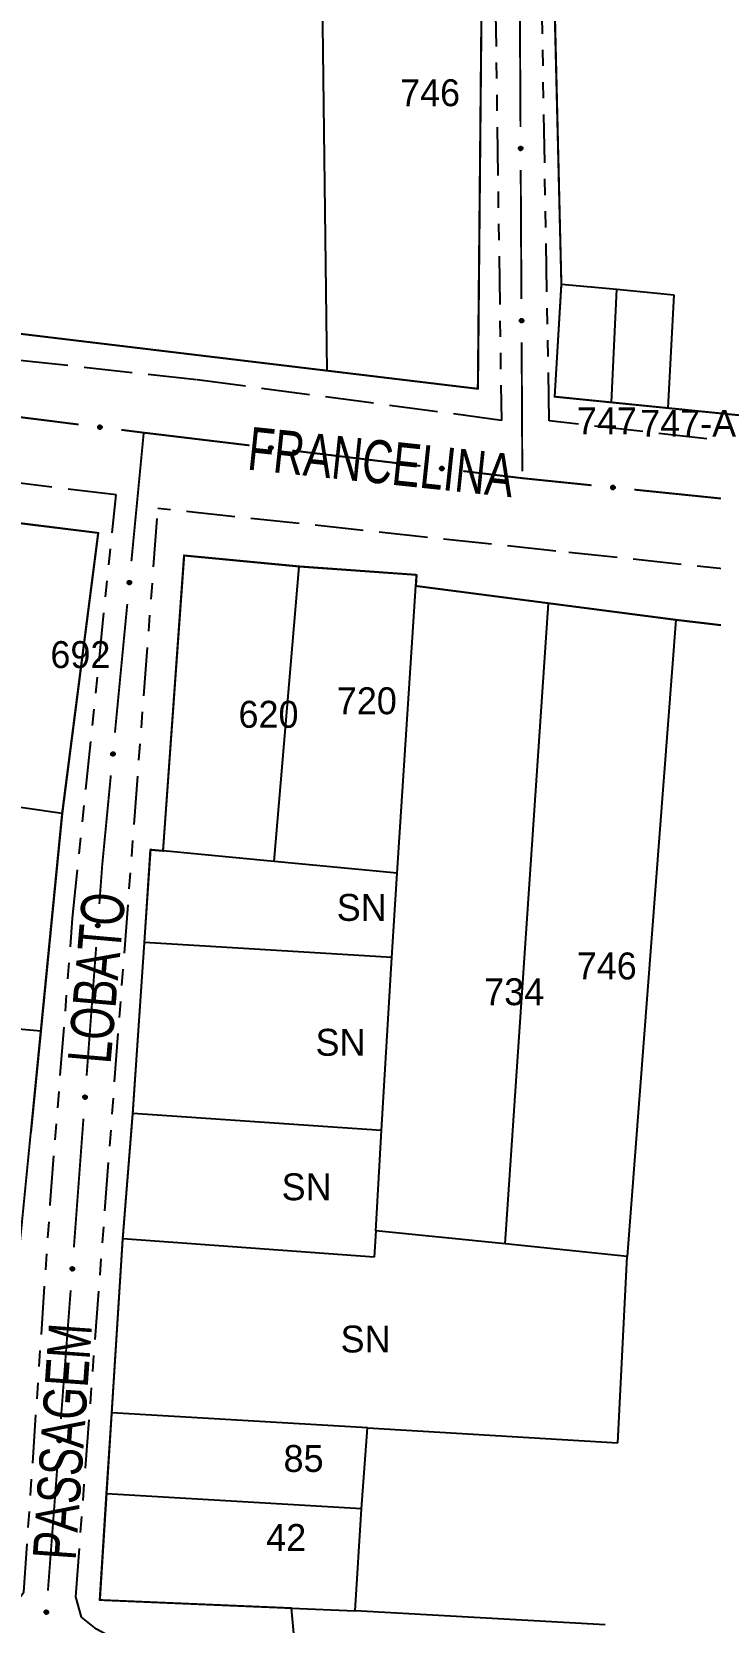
# Model space of a CAD drawing. Extents: x 203555 to 204724, y 4873703 to 4874787.
# Drawn here: x 204236.5 to 204299.6, y 4874301.2 to 4874449 of the extents above; entities that cross this region are included whole.
import ezdxf
from ezdxf.enums import TextEntityAlignment as Align

# ---------------------------------------------------------------- set-up
doc = ezdxf.new("R2010")
doc.units = 0
doc.header["$LTSCALE"] = 1.5
doc.header["$MEASUREMENT"] = 0
doc.linetypes.add('TRACO_11', pattern=[8, 3, -1, 3, -1])
doc.linetypes.add('TRACO_25', pattern=[8, 3, -1, 1, -1, 1, -1])
for name, color, linetype in [('CD_MALHA_LOTES', 7, 'CONTINUOUS'), ('RU-QUADRA', 210, 'CONTINUOUS'), ('SV-EIXO-RUA-N-PAV', 6, 'CONTINUOUS'), ('SV-EIXO-RUA-PAV', 20, 'CONTINUOUS'), ('SV-RUA-NAO-PAV', 7, 'CONTINUOUS'), ('SV-RUA-PAVIM', 7, 'CONTINUOUS'), ('SV-TXT-RUA-N-PAV', 7, 'CONTINUOUS'), ('SV-TXT-RUA-PAV', 7, 'CONTINUOUS'), ('Th_NmrPort', 1, 'CONTINUOUS')]:
    doc.layers.add(name, color=color, linetype=linetype)
doc.styles.add('ARIAL', font='ARIAL.SHX')

msp = doc.modelspace()

# ---------------------------------------------------------------- linework, layer by layer
at = {"layer": 'CD_MALHA_LOTES', "linetype": 'Continuous', "flags": 128}
for points in [[(204285.736244, 4874425.519915), (204285.100393, 4874452.125812), (204284.558577, 4874474.796977)], [(204263.960346, 4874417.484618), (204263.528729, 4874452.126084), (204263.405696, 4874462.000655)], [(204278.405696, 4874462.000655), (204278.310946, 4874452.125898), (204277.96241, 4874415.801616)], [(204285.11013, 4874415.068227), (204285.736244, 4874425.519915)], [(204285.736244, 4874425.519915), (204290.880852, 4874425.072994)], [(204263.960346, 4874417.484618), (204203.123939, 4874424.796952)], [(204290.375118, 4874414.538633), (204290.880852, 4874425.072994)], [(204290.880852, 4874425.072994), (204296.179822, 4874424.543097)], [(204296.179822, 4874424.543097), (204295.638599, 4874414.009191)], [(204277.96241, 4874415.801616), (204263.960346, 4874417.484618)], [(204290.375118, 4874414.538633), (204285.11013, 4874415.068227)], [(204295.638599, 4874414.009191), (204290.375118, 4874414.538633)], [(204312.530278, 4874412.310094), (204295.638599, 4874414.009191)], [(204234.867612, 4874403.38685), (204242.685373, 4874402.408002)], [(204242.685373, 4874402.408002), (204239.332855, 4874376.328918)], [(204248.719397, 4874372.857703), (204250.689242, 4874400.310013)], [(204250.689242, 4874400.310013), (204261.373845, 4874399.29415)], [(204259.055216, 4874371.87843), (204261.373845, 4874399.29415)], [(204261.373845, 4874399.29415), (204272.260486, 4874398.511096)], [(204270.47555, 4874370.796403), (204272.19408, 4874397.480015)], [(204272.260486, 4874398.511096), (204272.19408, 4874397.480015)], [(204272.19408, 4874397.480015), (204284.550458, 4874395.870994)], [(204280.496548, 4874336.3235), (204284.550458, 4874395.870994)], [(204284.550458, 4874395.870994), (204296.38157, 4874394.330371)], [(204296.38157, 4874394.330371), (204291.854988, 4874335.155044)], [(204296.38157, 4874394.330371), (204343.627298, 4874388.767075), (204357.736064, 4874387.237209), (204395.50525, 4874382.600263), (204407.305322, 4874381.332881), (204441.363232, 4874377.006144)], [(204239.332855, 4874376.328918), (204231.797606, 4874377.426991)], [(204239.332855, 4874376.328918), (204237.348787, 4874356.099895)], [(204246.979893, 4874364.335106), (204247.564956, 4874372.967081)], [(204247.564956, 4874372.967081), (204248.719397, 4874372.857703)], [(204259.055216, 4874371.87843), (204248.719397, 4874372.857703)], [(204270.47555, 4874370.796403), (204259.055216, 4874371.87843)], [(204269.969651, 4874362.941299), (204270.47555, 4874370.796403)], [(204245.902431, 4874348.438315), (204246.979893, 4874364.335106)], [(204269.969651, 4874362.941299), (204246.979893, 4874364.335106)], [(204269.02873, 4874346.878235), (204269.969651, 4874362.941299)], [(204237.348787, 4874356.099895), (204211.702343, 4874358.39776)], [(204237.348787, 4874356.099895), (204236.426137, 4874346.692796)], [(204244.973052, 4874336.797478), (204245.902431, 4874348.438315)], [(204269.02873, 4874346.878235), (204245.902431, 4874348.438315)], [(204268.482862, 4874337.559361), (204269.02873, 4874346.878235)], [(204243.952796, 4874320.634856), (204244.973052, 4874336.797478)], [(204268.337955, 4874335.085557), (204244.973052, 4874336.797478)], [(204268.482862, 4874337.559361), (204268.337955, 4874335.085557)], [(204280.496548, 4874336.3235), (204268.482862, 4874337.559361)], [(204291.854988, 4874335.155044), (204280.496548, 4874336.3235)], [(204290.980215, 4874317.845387), (204291.854988, 4874335.155044)], [(204243.476409, 4874313.088069), (204243.952796, 4874320.634856)], [(204267.708452, 4874319.22577), (204243.952796, 4874320.634856)], [(204267.163705, 4874311.694233), (204267.708452, 4874319.22577)], [(204267.708452, 4874319.22577), (204290.980215, 4874317.845387)], [(204242.854426, 4874303.234772), (204243.476409, 4874313.088069)], [(204267.163705, 4874311.694233), (204243.476409, 4874313.088069)], [(204266.578716, 4874302.226508), (204267.163705, 4874311.694233)], [(204260.642185, 4874302.478806), (204242.854426, 4874303.234772)], [(204261.199588, 4874296.437188), (204260.642185, 4874302.478806)], [(204260.642185, 4874302.478806), (204266.578716, 4874302.226508)], [(204289.78714, 4874300.9263), (204266.578716, 4874302.226508)]]:
    msp.add_lwpolyline(points, dxfattribs=at)
at = {"layer": 'RU-QUADRA', "linetype": 'Continuous', "const_width": 0.18, "flags": 128}
for points in [[(204311.032326, 4874627.76293), (204298.228153, 4874623.081438), (204281.364197, 4874620.762027), (204284.558577, 4874474.796977), (204285.100393, 4874452.125812), (204285.736244, 4874425.519915), (204285.11013, 4874415.068227), (204290.375118, 4874414.538633), (204295.638599, 4874414.009191), (204312.530278, 4874412.310094)], [(204278.310946, 4874452.125898), (204277.96241, 4874415.801616), (204263.960346, 4874417.484618), (204203.123939, 4874424.796952), (204177.706944, 4874427.85199), (204160.623454, 4874429.905369), (204113.421786, 4874435.578853), (204100.391114, 4874437.32182), (204088.301531, 4874438.938908), (204088.182078, 4874440.041908), (204044.162449, 4874445.107003), (204043.367915, 4874452.12886)], [(204343.627298, 4874388.767075), (204296.38157, 4874394.330371), (204284.550458, 4874395.870994), (204272.19408, 4874397.480015), (204272.260486, 4874398.511096), (204261.373845, 4874399.29415), (204250.689242, 4874400.310013), (204248.719397, 4874372.857703), (204247.564956, 4874372.967081), (204246.979893, 4874364.335106), (204245.902431, 4874348.438315), (204244.973052, 4874336.797478), (204243.952796, 4874320.634856), (204242.854426, 4874303.234772), (204260.642185, 4874302.478806), (204261.199588, 4874296.437188)]]:
    msp.add_lwpolyline(points, dxfattribs=at)
msp.add_lwpolyline([(204242.685373, 4874402.408002), (204190.528325, 4874408.938496), (204186.738604, 4874374.446793), (204184.698144, 4874329.403526), (204184.152367, 4874308.024696), (204202.100216, 4874305.834483), (204232.662016, 4874302.968401), (204234.493222, 4874326.985313), (204236.426137, 4874346.692796), (204239.332855, 4874376.328918)], close=True, dxfattribs=at)
at = {"layer": 'SV-EIXO-RUA-N-PAV', "const_width": 0.18}
for points in [[(204281.870818, 4874452.133509), (204281.934086, 4874440.133676)], [(204281.955176, 4874436.133732), (204282.018444, 4874424.133899)], [(204282.039533, 4874420.133954), (204282.102801, 4874408.134121)], [(204246.924022, 4874411.722807), (204245.777294, 4874399.777724)], [(204245.395051, 4874395.79603), (204244.248323, 4874383.850946)], [(204243.866081, 4874379.869252), (204243.101595, 4874371.905863)], [(204243.066592, 4874371.541247), (204242.798164, 4874367.917468)], [(204243.101595, 4874371.905863), (204243.066592, 4874371.541247)], [(204242.502677, 4874363.928397), (204241.616217, 4874351.961184)], [(204241.32073, 4874347.972113), (204240.43427, 4874336.004899)], [(204240.134455, 4874332.016153), (204239.228363, 4874320.05041)], [(204238.926332, 4874316.061829), (204238.02024, 4874304.096086)]]:
    msp.add_lwpolyline(points, dxfattribs=at)
at = {"layer": 'SV-EIXO-RUA-N-PAV'}
for points in [[(204282.053953, 4874438.277963), (204282.089202, 4874438.244058), (204282.112564, 4874438.207711), (204282.123323, 4874438.171787), (204282.124554, 4874438.137563), (204282.121869, 4874438.102409), (204282.111343, 4874438.067563), (204282.091093, 4874438.031475), (204282.05733, 4874437.995877), (204282.018523, 4874437.974392), (204281.983868, 4874437.961959), (204281.948255, 4874437.958621), (204281.914148, 4874437.961801), (204281.878313, 4874437.973933), (204281.841942, 4874437.994811), (204281.806968, 4874438.029627), (204281.784309, 4874438.065418), (204281.774815, 4874438.100439), (204281.771686, 4874438.136263), (204281.774857, 4874438.17212), (204281.785387, 4874438.206266), (204281.806474, 4874438.242848), (204281.841295, 4874438.276912), (204281.876734, 4874438.299919), (204281.911612, 4874438.309903), (204281.946951, 4874438.312189), (204281.982243, 4874438.309925), (204282.017712, 4874438.300802), (204282.053953, 4874438.277963)], [(204282.13831, 4874422.278185), (204282.173559, 4874422.244281), (204282.196921, 4874422.207933), (204282.207681, 4874422.17201), (204282.208911, 4874422.137786), (204282.206227, 4874422.102631), (204282.1957, 4874422.067785), (204282.17545, 4874422.031698), (204282.141687, 4874421.996099), (204282.10288, 4874421.974614), (204282.068225, 4874421.962181), (204282.032612, 4874421.958844), (204281.998505, 4874421.962024), (204281.962671, 4874421.974155), (204281.9263, 4874421.995034), (204281.891326, 4874422.02985), (204281.868667, 4874422.065641), (204281.859172, 4874422.100661), (204281.856043, 4874422.136485), (204281.859214, 4874422.172342), (204281.869744, 4874422.206488), (204281.890832, 4874422.24307), (204281.925653, 4874422.277134), (204281.961092, 4874422.300141), (204281.99597, 4874422.310125), (204282.031308, 4874422.312412), (204282.0666, 4874422.310148), (204282.102069, 4874422.301025), (204282.13831, 4874422.278185)], [(204245.70948, 4874397.919381), (204245.741132, 4874397.882095), (204245.76071, 4874397.843578), (204245.767794, 4874397.806753), (204245.765568, 4874397.772579), (204245.759353, 4874397.737874), (204245.745367, 4874397.704267), (204245.721583, 4874397.670405), (204245.684403, 4874397.638391), (204245.643628, 4874397.620928), (204245.607896, 4874397.612051), (204245.572128, 4874397.612321), (204245.538515, 4874397.618923), (204245.504086, 4874397.634605), (204245.470006, 4874397.659043), (204245.43872, 4874397.697208), (204245.419784, 4874397.735101), (204245.413868, 4874397.7709), (204245.414366, 4874397.806857), (204245.421136, 4874397.842212), (204245.435054, 4874397.875122), (204245.459722, 4874397.909392), (204245.4978, 4874397.939772), (204245.535378, 4874397.95909), (204245.571084, 4874397.965507), (204245.606473, 4874397.964219), (204245.641358, 4874397.958409), (204245.675726, 4874397.945757), (204245.70948, 4874397.919381)], [(204244.180509, 4874381.992603), (204244.212161, 4874381.955318), (204244.23174, 4874381.9168), (204244.238823, 4874381.879975), (204244.236597, 4874381.845801), (204244.230382, 4874381.811096), (204244.216397, 4874381.777489), (204244.192612, 4874381.743627), (204244.155433, 4874381.711613), (204244.114657, 4874381.69415), (204244.078926, 4874381.685274), (204244.043158, 4874381.685543), (204244.009545, 4874381.692145), (204243.975116, 4874381.707827), (204243.941035, 4874381.732266), (204243.909749, 4874381.77043), (204243.890813, 4874381.808323), (204243.884897, 4874381.844122), (204243.885396, 4874381.880079), (204243.892165, 4874381.915434), (204243.906084, 4874381.948345), (204243.930752, 4874381.982614), (204243.968829, 4874382.012994), (204244.006407, 4874382.032312), (204244.042114, 4874382.038729), (204244.077502, 4874382.037441), (204244.112387, 4874382.031631), (204244.146755, 4874382.018979), (204244.180509, 4874381.992603)], [(204242.770814, 4874366.058088), (204242.80327, 4874366.021501), (204242.823683, 4874365.983419), (204242.831566, 4874365.946756), (204242.830085, 4874365.912542), (204242.824627, 4874365.87771), (204242.811376, 4874365.843806), (204242.788334, 4874365.809435), (204242.75186, 4874365.776619), (204242.711474, 4874365.758273), (204242.675944, 4874365.748621), (204242.640179, 4874365.748112), (204242.60643, 4874365.753981), (204242.571668, 4874365.768909), (204242.537064, 4874365.7926), (204242.504954, 4874365.830075), (204242.485198, 4874365.867547), (204242.478505, 4874365.903208), (204242.47822, 4874365.939168), (204242.484219, 4874365.974662), (204242.497418, 4874366.007867), (204242.521334, 4874366.042666), (204242.558741, 4874366.073868), (204242.595889, 4874366.093998), (204242.631448, 4874366.101191), (204242.666856, 4874366.100674), (204242.701859, 4874366.095625), (204242.736494, 4874366.083724), (204242.770814, 4874366.058088)], [(204241.588867, 4874350.101804), (204241.621323, 4874350.065217), (204241.641736, 4874350.027135), (204241.649619, 4874349.990472), (204241.648138, 4874349.956258), (204241.64268, 4874349.921426), (204241.629429, 4874349.887522), (204241.606387, 4874349.853151), (204241.569913, 4874349.820335), (204241.529527, 4874349.801989), (204241.493997, 4874349.792337), (204241.458232, 4874349.791827), (204241.424483, 4874349.797697), (204241.389721, 4874349.812625), (204241.355117, 4874349.836316), (204241.323007, 4874349.873791), (204241.303251, 4874349.911262), (204241.296558, 4874349.946924), (204241.296273, 4874349.982884), (204241.302272, 4874350.018378), (204241.315471, 4874350.051583), (204241.339387, 4874350.086382), (204241.376794, 4874350.117583), (204241.413942, 4874350.137714), (204241.449501, 4874350.144907), (204241.484909, 4874350.14439), (204241.519912, 4874350.139341), (204241.554547, 4874350.127439), (204241.588867, 4874350.101804)], [(204240.406085, 4874334.145402), (204240.438481, 4874334.108761), (204240.458831, 4874334.070645), (204240.466654, 4874334.03397), (204240.465117, 4874333.999758), (204240.459601, 4874333.964935), (204240.446295, 4874333.931053), (204240.423197, 4874333.89672), (204240.386669, 4874333.863964), (204240.346253, 4874333.845684), (204240.310708, 4874333.83609), (204240.274942, 4874333.83564), (204240.241203, 4874333.841564), (204240.206465, 4874333.85655), (204240.171899, 4874333.880298), (204240.139851, 4874333.917825), (204240.120157, 4874333.955329), (204240.113522, 4874333.991002), (204240.113296, 4874334.026961), (204240.119353, 4874334.062445), (204240.132606, 4874334.095629), (204240.156579, 4874334.130388), (204240.194038, 4874334.161529), (204240.231219, 4874334.181599), (204240.26679, 4874334.188733), (204240.302197, 4874334.188158), (204240.337191, 4874334.183051), (204240.371807, 4874334.171093), (204240.406085, 4874334.145402)], [(204239.197963, 4874318.191078), (204239.230359, 4874318.154437), (204239.250709, 4874318.116322), (204239.258532, 4874318.079646), (204239.256994, 4874318.045435), (204239.251479, 4874318.010612), (204239.238173, 4874317.97673), (204239.215074, 4874317.942396), (204239.178547, 4874317.909641), (204239.138131, 4874317.89136), (204239.102585, 4874317.881767), (204239.066819, 4874317.881316), (204239.03308, 4874317.88724), (204238.998342, 4874317.902226), (204238.963777, 4874317.925974), (204238.931729, 4874317.963501), (204238.912035, 4874318.001005), (204238.905399, 4874318.036678), (204238.905174, 4874318.072638), (204238.91123, 4874318.108122), (204238.924484, 4874318.141306), (204238.948457, 4874318.176065), (204238.985915, 4874318.207205), (204239.023097, 4874318.227275), (204239.058667, 4874318.23441), (204239.094075, 4874318.233834), (204239.129069, 4874318.228727), (204239.163685, 4874318.21677), (204239.197963, 4874318.191078)], [(204237.98984, 4874302.236754), (204238.022236, 4874302.200114), (204238.042586, 4874302.161998), (204238.050409, 4874302.125323), (204238.048872, 4874302.091111), (204238.043357, 4874302.056288), (204238.03005, 4874302.022406), (204238.006952, 4874301.988072), (204237.970424, 4874301.955317), (204237.930009, 4874301.937037), (204237.894463, 4874301.927443), (204237.858697, 4874301.926992), (204237.824958, 4874301.932917), (204237.79022, 4874301.947903), (204237.755654, 4874301.97165), (204237.723606, 4874302.009177), (204237.703912, 4874302.046682), (204237.697277, 4874302.082354), (204237.697051, 4874302.118314), (204237.703108, 4874302.153798), (204237.716361, 4874302.186982), (204237.740334, 4874302.221741), (204237.777793, 4874302.252882), (204237.814974, 4874302.272951), (204237.850545, 4874302.280086), (204237.885952, 4874302.279511), (204237.920946, 4874302.274404), (204237.955562, 4874302.262446), (204237.98984, 4874302.236754)]]:
    msp.add_lwpolyline(points, close=True, dxfattribs=at)
for points in [[(204281.774857, 4874438.17212), (204281.784309, 4874438.065418)], [(204281.78078, 4874438.184856), (204281.795116, 4874438.053936)], [(204281.785387, 4874438.206266), (204281.806968, 4874438.029627)], [(204281.798339, 4874438.219063), (204281.82395, 4874438.019975)], [(204281.806474, 4874438.242848), (204281.841942, 4874437.994811)], [(204281.825435, 4874438.256048), (204281.8596, 4874437.987414)], [(204281.841295, 4874438.276912), (204281.878313, 4874437.973933)], [(204281.858024, 4874438.28624), (204281.895156, 4874437.972591)], [(204281.876734, 4874438.299919), (204281.914148, 4874437.961801)], [(204281.893422, 4874438.301436), (204281.930684, 4874437.963227)], [(204281.911612, 4874438.309903), (204281.948255, 4874437.958621)], [(204281.928864, 4874438.308446), (204281.963439, 4874437.962035)], [(204281.946951, 4874438.312189), (204281.983868, 4874437.961959)], [(204281.965712, 4874438.307276), (204282.002952, 4874437.973159)], [(204281.982243, 4874438.309925), (204282.018523, 4874437.974392)], [(204281.999861, 4874438.300633), (204282.038343, 4874437.98972)], [(204282.017712, 4874438.300802), (204282.05733, 4874437.995877)], [(204282.034038, 4874438.288532), (204282.072311, 4874438.01719)], [(204282.053953, 4874438.277963), (204282.091093, 4874438.031475)], [(204282.072403, 4874438.258715), (204282.100757, 4874438.056912)], [(204282.089202, 4874438.244058), (204282.111343, 4874438.067563)], [(204282.102609, 4874438.223396), (204282.115573, 4874438.093833)], [(204282.112564, 4874438.207711), (204282.121869, 4874438.102409)], [(204281.859214, 4874422.172342), (204281.868667, 4874422.065641)], [(204281.865138, 4874422.185079), (204281.879473, 4874422.054158)], [(204281.869744, 4874422.206488), (204281.891326, 4874422.02985)], [(204281.882696, 4874422.219285), (204281.908308, 4874422.020197)], [(204281.890832, 4874422.24307), (204281.9263, 4874421.995034)], [(204281.909792, 4874422.25627), (204281.943957, 4874421.987636)], [(204281.925653, 4874422.277134), (204281.962671, 4874421.974155)], [(204281.942382, 4874422.286462), (204281.979514, 4874421.972813)], [(204281.961092, 4874422.300141), (204281.998505, 4874421.962024)], [(204281.97778, 4874422.301659), (204282.015041, 4874421.963449)], [(204281.99597, 4874422.310125), (204282.032612, 4874421.958844)], [(204282.013221, 4874422.308668), (204282.047796, 4874421.962257)], [(204282.031308, 4874422.312412), (204282.068225, 4874421.962181)], [(204282.05007, 4874422.307498), (204282.087309, 4874421.973382)], [(204282.0666, 4874422.310148), (204282.10288, 4874421.974614)], [(204282.084218, 4874422.300855), (204282.1227, 4874421.989943)], [(204282.102069, 4874422.301025), (204282.141687, 4874421.996099)], [(204282.118396, 4874422.288755), (204282.156669, 4874422.017413)], [(204282.13831, 4874422.278185), (204282.17545, 4874422.031698)], [(204282.15676, 4874422.258937), (204282.185115, 4874422.057134)], [(204282.173559, 4874422.244281), (204282.1957, 4874422.067785)], [(204282.186966, 4874422.223618), (204282.19993, 4874422.094055)], [(204282.196921, 4874422.207933), (204282.206227, 4874422.102631)], [(204245.421136, 4874397.842212), (204245.419784, 4874397.735101)], [(204245.428313, 4874397.854286), (204245.429378, 4874397.722588)], [(204245.435054, 4874397.875122), (204245.43872, 4874397.697208)], [(204245.449231, 4874397.886548), (204245.454642, 4874397.685892)], [(204245.459722, 4874397.909392), (204245.470006, 4874397.659043)], [(204245.479917, 4874397.920614), (204245.486828, 4874397.649903)], [(204245.4978, 4874397.939772), (204245.504086, 4874397.634605)], [(204245.515384, 4874397.947366), (204245.520709, 4874397.631572)], [(204245.535378, 4874397.95909), (204245.538515, 4874397.618923)], [(204245.552134, 4874397.958917), (204245.555111, 4874397.618674)], [(204245.571084, 4874397.965507), (204245.572128, 4874397.612321)], [(204245.588101, 4874397.962318), (204245.587579, 4874397.614186)], [(204245.606473, 4874397.964219), (204245.607896, 4874397.612051)], [(204245.624644, 4874397.957439), (204245.628012, 4874397.621271)], [(204245.641358, 4874397.958409), (204245.643628, 4874397.620928)], [(204245.657949, 4874397.947388), (204245.664892, 4874397.63418)], [(204245.675726, 4874397.945757), (204245.684403, 4874397.638391)], [(204245.690732, 4874397.931904), (204245.701457, 4874397.658086)], [(204245.70948, 4874397.919381), (204245.721583, 4874397.670405)], [(204245.725895, 4874397.89837), (204245.733763, 4874397.694737)], [(204245.741132, 4874397.882095), (204245.745367, 4874397.704267)], [(204245.752387, 4874397.860187), (204245.752224, 4874397.729977)], [(204245.76071, 4874397.843578), (204245.759353, 4874397.737874)], [(204243.892165, 4874381.915434), (204243.890813, 4874381.808323)], [(204243.899342, 4874381.927508), (204243.900407, 4874381.79581)], [(204243.906084, 4874381.948345), (204243.909749, 4874381.77043)], [(204243.92026, 4874381.95977), (204243.925671, 4874381.759115)], [(204243.930752, 4874381.982614), (204243.941035, 4874381.732266)], [(204243.950946, 4874381.993836), (204243.957857, 4874381.723126)], [(204243.968829, 4874382.012994), (204243.975116, 4874381.707827)], [(204243.986413, 4874382.020589), (204243.991738, 4874381.704794)], [(204244.006407, 4874382.032312), (204244.009545, 4874381.692145)], [(204244.023163, 4874382.032139), (204244.02614, 4874381.691896)], [(204244.042114, 4874382.038729), (204244.043158, 4874381.685543)], [(204244.05913, 4874382.03554), (204244.058609, 4874381.687408)], [(204244.077502, 4874382.037441), (204244.078926, 4874381.685274)], [(204244.095673, 4874382.030662), (204244.099042, 4874381.694493)], [(204244.112387, 4874382.031631), (204244.114657, 4874381.69415)], [(204244.128978, 4874382.02061), (204244.135922, 4874381.707402)], [(204244.146755, 4874382.018979), (204244.155433, 4874381.711613)], [(204244.161762, 4874382.005126), (204244.172487, 4874381.731308)], [(204244.180509, 4874381.992603), (204244.192612, 4874381.743627)], [(204244.196925, 4874381.971593), (204244.204792, 4874381.76796)], [(204244.212161, 4874381.955318), (204244.216397, 4874381.777489)], [(204244.223417, 4874381.933409), (204244.223254, 4874381.803199)], [(204244.23174, 4874381.9168), (204244.230382, 4874381.811096)], [(204242.484219, 4874365.974662), (204242.485198, 4874365.867547)], [(204242.491131, 4874365.986889), (204242.495062, 4874365.855245)], [(204242.497418, 4874366.007867), (204242.504954, 4874365.830075)], [(204242.511342, 4874366.019599), (204242.521119, 4874365.819109)], [(204242.521334, 4874366.042666), (204242.537064, 4874365.7926)], [(204242.541279, 4874366.054324), (204242.554081, 4874365.783829)], [(204242.558741, 4874366.073868), (204242.571668, 4874365.768909)], [(204242.576156, 4874366.081843), (204242.588352, 4874365.766239)], [(204242.595889, 4874366.093998), (204242.60643, 4874365.753981)], [(204242.612645, 4874366.094191), (204242.623027, 4874365.754093)], [(204242.631448, 4874366.101191), (204242.640179, 4874365.748112)], [(204242.64853, 4874366.098374), (204242.655586, 4874365.750313)], [(204242.666856, 4874366.100674), (204242.675944, 4874365.748621)], [(204242.68517, 4874366.094291), (204242.695855, 4874365.758276)], [(204242.701859, 4874366.095625), (204242.711474, 4874365.758273)], [(204242.718686, 4874366.084967), (204242.732445, 4874365.771985)], [(204242.736494, 4874366.083724), (204242.75186, 4874365.776619)], [(204242.751799, 4874366.0702), (204242.768481, 4874365.796681)], [(204242.770814, 4874366.058088), (204242.788334, 4874365.809435)], [(204242.787684, 4874366.03744), (204242.799981, 4874365.834027)], [(204242.80327, 4874366.021501), (204242.811376, 4874365.843806)], [(204242.815, 4874365.999842), (204242.817671, 4874365.86966)], [(204242.823683, 4874365.983419), (204242.824627, 4874365.87771)], [(204241.315471, 4874350.051583), (204241.323007, 4874349.873791)], [(204241.329395, 4874350.063315), (204241.339172, 4874349.862824)], [(204241.339387, 4874350.086382), (204241.355117, 4874349.836316)], [(204241.359332, 4874350.09804), (204241.372134, 4874349.827545)], [(204241.376794, 4874350.117583), (204241.389721, 4874349.812625)], [(204241.394209, 4874350.125559), (204241.406405, 4874349.809955)], [(204241.413942, 4874350.137714), (204241.424483, 4874349.797697)], [(204241.430698, 4874350.137906), (204241.441081, 4874349.797809)], [(204241.449501, 4874350.144907), (204241.458232, 4874349.791827)], [(204241.466583, 4874350.14209), (204241.473639, 4874349.794029)], [(204241.484909, 4874350.14439), (204241.493997, 4874349.792337)], [(204241.503223, 4874350.138007), (204241.513908, 4874349.801992)], [(204241.519912, 4874350.139341), (204241.529527, 4874349.801989)], [(204241.536739, 4874350.128683), (204241.550498, 4874349.815701)], [(204241.554547, 4874350.127439), (204241.569913, 4874349.820335)], [(204241.569852, 4874350.113916), (204241.586534, 4874349.840397)], [(204241.588867, 4874350.101804), (204241.606387, 4874349.853151)], [(204241.605737, 4874350.081156), (204241.618034, 4874349.877743)], [(204241.621323, 4874350.065217), (204241.629429, 4874349.887522)], [(204241.302272, 4874350.018378), (204241.303251, 4874349.911262)], [(204241.309184, 4874350.030605), (204241.313115, 4874349.898961)], [(204241.633053, 4874350.043558), (204241.635724, 4874349.913375)], [(204241.641736, 4874350.027135), (204241.64268, 4874349.921426)], [(204240.119353, 4874334.062445), (204240.120157, 4874333.955329)], [(204240.126286, 4874334.074662), (204240.130001, 4874333.943011)], [(204240.132606, 4874334.095629), (204240.139851, 4874333.917825)], [(204240.14655, 4874334.107338), (204240.155998, 4874333.906832)], [(204240.156579, 4874334.130388), (204240.171899, 4874333.880298)], [(204240.176544, 4874334.142014), (204240.188902, 4874333.871498)], [(204240.194038, 4874334.161529), (204240.206465, 4874333.85655)], [(204240.211466, 4874334.169475), (204240.223145, 4874333.853852)], [(204240.231219, 4874334.181599), (204240.241203, 4874333.841564)], [(204240.247975, 4874334.181763), (204240.2578, 4874333.841649)], [(204240.26679, 4874334.188733), (204240.274942, 4874333.83564)], [(204240.283867, 4874334.185888), (204240.290352, 4874333.837816)], [(204240.302197, 4874334.188158), (204240.310708, 4874333.83609)], [(204240.320501, 4874334.181745), (204240.330634, 4874333.845713)], [(204240.337191, 4874334.183051), (204240.346253, 4874333.845684)], [(204240.354001, 4874334.172366), (204240.367247, 4874333.859361)], [(204240.371807, 4874334.171093), (204240.386669, 4874333.863964)], [(204240.38709, 4874334.157545), (204240.403323, 4874333.883998)], [(204240.406085, 4874334.145402), (204240.423197, 4874333.89672)], [(204240.422921, 4874334.124726), (204240.434884, 4874333.921293)], [(204240.438481, 4874334.108761), (204240.446295, 4874333.931053)], [(204240.450175, 4874334.087083), (204240.452633, 4874333.956896)], [(204240.458831, 4874334.070645), (204240.459601, 4874333.964935)], [(204238.91123, 4874318.108122), (204238.912035, 4874318.001005)], [(204238.918163, 4874318.120338), (204238.921878, 4874317.988688)], [(204238.924484, 4874318.141306), (204238.931729, 4874317.963501)], [(204238.938427, 4874318.153014), (204238.947876, 4874317.952508)], [(204238.948457, 4874318.176065), (204238.963777, 4874317.925974)], [(204238.968422, 4874318.187691), (204238.980779, 4874317.917174)], [(204238.985915, 4874318.207205), (204238.998342, 4874317.902226)], [(204239.003343, 4874318.215152), (204239.015022, 4874317.899529)], [(204239.023097, 4874318.227275), (204239.03308, 4874317.88724)], [(204239.039853, 4874318.22744), (204239.049677, 4874317.887325)], [(204239.058667, 4874318.23441), (204239.066819, 4874317.881316)], [(204239.075744, 4874318.231564), (204239.082229, 4874317.883492)], [(204239.094075, 4874318.233834), (204239.102585, 4874317.881767)], [(204239.112378, 4874318.227422), (204239.122512, 4874317.891389)], [(204239.129069, 4874318.228727), (204239.138131, 4874317.89136)], [(204239.145879, 4874318.218043), (204239.159124, 4874317.905038)], [(204239.163685, 4874318.21677), (204239.178547, 4874317.909641)], [(204239.178967, 4874318.203221), (204239.195201, 4874317.929675)], [(204239.197963, 4874318.191078), (204239.215074, 4874317.942396)], [(204239.214798, 4874318.170403), (204239.226762, 4874317.966969)], [(204239.230359, 4874318.154437), (204239.238173, 4874317.97673)], [(204239.242053, 4874318.132759), (204239.244511, 4874318.002573)], [(204239.250709, 4874318.116322), (204239.251479, 4874318.010612)], [(204237.703108, 4874302.153798), (204237.703912, 4874302.046682)], [(204237.710041, 4874302.166015), (204237.713756, 4874302.034364)], [(204237.716361, 4874302.186982), (204237.723606, 4874302.009177)], [(204237.730305, 4874302.198691), (204237.739753, 4874301.998185)], [(204237.740334, 4874302.221741), (204237.755654, 4874301.97165)], [(204237.760299, 4874302.233367), (204237.772657, 4874301.962851)], [(204237.777793, 4874302.252882), (204237.79022, 4874301.947903)], [(204237.795221, 4874302.260828), (204237.8069, 4874301.945205)], [(204237.814974, 4874302.272951), (204237.824958, 4874301.932917)], [(204237.83173, 4874302.273116), (204237.841555, 4874301.933002)], [(204237.850545, 4874302.280086), (204237.858697, 4874301.926992)], [(204237.867622, 4874302.27724), (204237.874107, 4874301.929168)], [(204237.885952, 4874302.279511), (204237.894463, 4874301.927443)], [(204237.904256, 4874302.273098), (204237.914389, 4874301.937066)], [(204237.920946, 4874302.274404), (204237.930009, 4874301.937037)], [(204237.937756, 4874302.263719), (204237.951002, 4874301.950714)], [(204237.955562, 4874302.262446), (204237.970424, 4874301.955317)], [(204237.970845, 4874302.248898), (204237.987078, 4874301.975351)], [(204237.98984, 4874302.236754), (204238.006952, 4874301.988072)], [(204238.006676, 4874302.216079), (204238.018639, 4874302.012646)], [(204238.022236, 4874302.200114), (204238.03005, 4874302.022406)], [(204238.03393, 4874302.178436), (204238.036388, 4874302.048249)], [(204238.042586, 4874302.161998), (204238.043357, 4874302.056288)]]:
    msp.add_lwpolyline(points, dxfattribs=at)
at = {"layer": 'SV-EIXO-RUA-PAV', "const_width": 0.18}
for points in [[(204228.963814, 4874413.977977), (204240.870319, 4874412.482939)], [(204244.839154, 4874411.984593), (204246.823572, 4874411.73542)], [(204246.823572, 4874411.73542), (204246.924022, 4874411.722807)], [(204246.924022, 4874411.722807), (204256.752002, 4874410.541168)], [(204260.7234, 4874410.063678), (204272.637595, 4874408.631208)], [(204276.608993, 4874408.153718), (204281.573241, 4874407.556855)], [(204281.573241, 4874407.556855), (204282.106183, 4874407.492779)], [(204282.106183, 4874407.492779), (204288.535889, 4874406.835445)], [(204292.515148, 4874406.42863), (204304.452925, 4874405.208184)]]:
    msp.add_lwpolyline(points, dxfattribs=at)
at = {"layer": 'SV-EIXO-RUA-PAV'}
for points in [[(204242.72589, 4874412.360889), (204242.764084, 4874412.391439), (204242.803156, 4874412.409885), (204242.840173, 4874412.41589), (204242.874267, 4874412.412667), (204242.908776, 4874412.405441), (204242.94196, 4874412.39048), (204242.975113, 4874412.365717), (204243.006028, 4874412.327619), (204243.022293, 4874412.286351), (204243.030122, 4874412.250375), (204243.028808, 4874412.21463), (204243.021227, 4874412.181224), (204243.004547, 4874412.147268), (204242.979124, 4874412.113916), (204242.940062, 4874412.083757), (204242.901632, 4874412.065936), (204242.865675, 4874412.061068), (204242.829748, 4874412.062616), (204242.794606, 4874412.070415), (204242.762116, 4874412.085289), (204242.728582, 4874412.110947), (204242.699326, 4874412.149895), (204242.681114, 4874412.188021), (204242.675742, 4874412.2239), (204242.678063, 4874412.259236), (204242.684889, 4874412.293936), (204242.698539, 4874412.32792), (204242.72589, 4874412.360889)], [(204258.608189, 4874410.428868), (204258.646221, 4874410.459617), (204258.685196, 4874410.478268), (204258.722181, 4874410.484468), (204258.756292, 4874410.481424), (204258.790838, 4874410.47438), (204258.8241, 4874410.459593), (204258.857383, 4874410.435004), (204258.888497, 4874410.397069), (204258.904979, 4874410.355887), (204258.912997, 4874410.319953), (204258.911871, 4874410.284202), (204258.904466, 4874410.250757), (204258.887964, 4874410.216713), (204258.862716, 4874410.183228), (204258.823813, 4874410.152864), (204258.785478, 4874410.134842), (204258.749547, 4874410.129785), (204258.713613, 4874410.131144), (204258.67843, 4874410.138758), (204258.645862, 4874410.153461), (204258.612193, 4874410.178942), (204258.582733, 4874410.217736), (204258.564322, 4874410.255766), (204258.558761, 4874410.291616), (204258.560896, 4874410.326964), (204258.56754, 4874410.3617), (204258.581012, 4874410.395755), (204258.608189, 4874410.428868)], [(204274.493781, 4874408.518908), (204274.531814, 4874408.549657), (204274.570789, 4874408.568308), (204274.607774, 4874408.574508), (204274.641884, 4874408.571464), (204274.67643, 4874408.56442), (204274.709693, 4874408.549633), (204274.742976, 4874408.525044), (204274.77409, 4874408.487109), (204274.790572, 4874408.445927), (204274.798589, 4874408.409993), (204274.797464, 4874408.374242), (204274.790058, 4874408.340797), (204274.773556, 4874408.306753), (204274.748309, 4874408.273268), (204274.709406, 4874408.242904), (204274.67107, 4874408.224882), (204274.63514, 4874408.219825), (204274.599205, 4874408.221184), (204274.564023, 4874408.228798), (204274.531455, 4874408.243501), (204274.497786, 4874408.268982), (204274.468326, 4874408.307777), (204274.449914, 4874408.345806), (204274.444354, 4874408.381656), (204274.446489, 4874408.417004), (204274.453133, 4874408.45174), (204274.466604, 4874408.485795), (204274.493781, 4874408.518908)], [(204290.393779, 4874406.75616), (204290.431259, 4874406.787581), (204290.469896, 4874406.806922), (204290.506764, 4874406.813778), (204290.540924, 4874406.811341), (204290.57559, 4874406.804912), (204290.60911, 4874406.790719), (204290.642824, 4874406.766726), (204290.674608, 4874406.72935), (204290.691819, 4874406.688467), (204290.700475, 4874406.652681), (204290.699985, 4874406.616916), (204290.693175, 4874406.583344), (204290.677281, 4874406.549013), (204290.652632, 4874406.515084), (204290.614276, 4874406.484034), (204290.576266, 4874406.465332), (204290.540431, 4874406.459637), (204290.504478, 4874406.460358), (204290.469166, 4874406.467345), (204290.436342, 4874406.481467), (204290.402225, 4874406.506346), (204290.372081, 4874406.54461), (204290.352995, 4874406.582306), (204290.346799, 4874406.618052), (204290.348305, 4874406.653432), (204290.35433, 4874406.68828), (204290.367194, 4874406.72257), (204290.393779, 4874406.75616)]]:
    msp.add_lwpolyline(points, close=True, dxfattribs=at)
for points in [[(204242.675742, 4874412.2239), (204243.028808, 4874412.21463)], [(204242.678063, 4874412.259236), (204243.030122, 4874412.250375)], [(204242.679426, 4874412.240816), (204243.027395, 4874412.230129)], [(204242.681114, 4874412.188021), (204243.021227, 4874412.181224)], [(204242.681776, 4874412.204765), (204243.021961, 4874412.197806)], [(204242.684889, 4874412.293936), (204243.022293, 4874412.286351)], [(204242.68537, 4874412.277201), (204243.021494, 4874412.270752)], [(204242.692249, 4874412.167694), (204243.008064, 4874412.163795)], [(204242.69639, 4874412.310198), (204243.009667, 4874412.307993)], [(204242.698539, 4874412.32792), (204243.006028, 4874412.327619)], [(204242.699326, 4874412.149895), (204243.004547, 4874412.147268)], [(204242.712825, 4874412.342516), (204242.986839, 4874412.34524)], [(204242.717954, 4874412.13146), (204242.988751, 4874412.130463)], [(204242.72589, 4874412.360889), (204242.975113, 4874412.365717)], [(204242.747371, 4874412.376685), (204242.951146, 4874412.378602)], [(204242.764084, 4874412.391439), (204242.94196, 4874412.39048)], [(204242.786312, 4874412.40205), (204242.916461, 4874412.398085)], [(204242.803156, 4874412.409885), (204242.908776, 4874412.405441)], [(204242.728582, 4874412.110947), (204242.979124, 4874412.113916)], [(204242.751109, 4874412.099792), (204242.951837, 4874412.099342)], [(204242.762116, 4874412.085289), (204242.940062, 4874412.083757)], [(204242.782747, 4874412.077942), (204242.91442, 4874412.075161)], [(204242.794606, 4874412.070415), (204242.901632, 4874412.065936)], [(204258.558761, 4874410.291616), (204258.911871, 4874410.284202)], [(204258.560896, 4874410.326964), (204258.912997, 4874410.319953)], [(204258.562357, 4874410.308552), (204258.910376, 4874410.299693)], [(204258.564322, 4874410.255766), (204258.904466, 4874410.250757)], [(204258.564895, 4874410.272513), (204258.905112, 4874410.267342)], [(204258.56754, 4874410.3617), (204258.904979, 4874410.355887)], [(204258.568109, 4874410.344968), (204258.904262, 4874410.340284)], [(204258.575563, 4874410.235498), (204258.891394, 4874410.233258)], [(204258.578955, 4874410.378022), (204258.89224, 4874410.377463)], [(204258.581012, 4874410.395755), (204258.888497, 4874410.397069)], [(204258.582733, 4874410.217736), (204258.887964, 4874410.216713)], [(204258.59522, 4874410.410425), (204258.869217, 4874410.41459)], [(204258.601458, 4874410.1994), (204258.872256, 4874410.199826)], [(204258.608189, 4874410.428868), (204258.857383, 4874410.435004)], [(204258.612193, 4874410.178942), (204258.862716, 4874410.183228)], [(204258.629586, 4874410.444775), (204258.833349, 4874410.447763)], [(204258.634779, 4874410.167907), (204258.835507, 4874410.168511)], [(204258.645862, 4874410.153461), (204258.823813, 4874410.152864)], [(204258.646221, 4874410.459617), (204258.8241, 4874410.459593)], [(204258.666531, 4874410.146223), (204258.798217, 4874410.144133)], [(204258.668393, 4874410.470345), (204258.798562, 4874410.467064)], [(204258.67843, 4874410.138758), (204258.785478, 4874410.134842)], [(204258.685196, 4874410.478268), (204258.790838, 4874410.47438)], [(204274.444354, 4874408.381656), (204274.797464, 4874408.374242)], [(204274.446489, 4874408.417004), (204274.798589, 4874408.409993)], [(204274.447949, 4874408.398592), (204274.795969, 4874408.389733)], [(204274.449914, 4874408.345806), (204274.790058, 4874408.340797)], [(204274.450488, 4874408.362553), (204274.790705, 4874408.357382)], [(204274.453133, 4874408.45174), (204274.790572, 4874408.445927)], [(204274.453702, 4874408.435008), (204274.789854, 4874408.430324)], [(204274.461155, 4874408.325538), (204274.776986, 4874408.323298)], [(204274.464548, 4874408.468062), (204274.777832, 4874408.467503)], [(204274.466604, 4874408.485795), (204274.77409, 4874408.487109)], [(204274.468326, 4874408.307777), (204274.773556, 4874408.306753)], [(204274.480813, 4874408.500465), (204274.754809, 4874408.50463)], [(204274.487051, 4874408.28944), (204274.757849, 4874408.289866)], [(204274.493781, 4874408.518908), (204274.742976, 4874408.525044)], [(204274.497786, 4874408.268982), (204274.748309, 4874408.273268)], [(204274.515179, 4874408.534815), (204274.718942, 4874408.537803)], [(204274.520372, 4874408.257947), (204274.7211, 4874408.258551)], [(204274.531455, 4874408.243501), (204274.709406, 4874408.242904)], [(204274.531814, 4874408.549657), (204274.709693, 4874408.549633)], [(204274.552123, 4874408.236263), (204274.68381, 4874408.234173)], [(204274.553986, 4874408.560385), (204274.684155, 4874408.557104)], [(204274.564023, 4874408.228798), (204274.67107, 4874408.224882)], [(204274.570789, 4874408.568308), (204274.67643, 4874408.56442)], [(204290.346799, 4874406.618052), (204290.699985, 4874406.616916)], [(204290.348305, 4874406.653432), (204290.700475, 4874406.652681)], [(204290.350092, 4874406.635049), (204290.698215, 4874406.632378)], [(204290.352995, 4874406.582306), (204290.693175, 4874406.583344)], [(204290.353271, 4874406.599061), (204290.693527, 4874406.599938)], [(204290.35433, 4874406.68828), (204290.691819, 4874406.688467)], [(204290.355197, 4874406.671561), (204290.69138, 4874406.672854)], [(204290.364595, 4874406.562241), (204290.680416, 4874406.565616)], [(204290.365454, 4874406.704803), (204290.678698, 4874406.709813)], [(204290.367194, 4874406.72257), (204290.674608, 4874406.72935)], [(204290.372081, 4874406.54461), (204290.677281, 4874406.549013)], [(204290.38114, 4874406.73749), (204290.655019, 4874406.746525)], [(204290.391128, 4874406.526609), (204290.661876, 4874406.531849)], [(204290.393779, 4874406.75616), (204290.642824, 4874406.766726)], [(204290.402225, 4874406.506346), (204290.652632, 4874406.515084)], [(204290.41489, 4874406.772446), (204290.618567, 4874406.779056)], [(204290.425004, 4874406.495713), (204290.625689, 4874406.499886)], [(204290.431259, 4874406.787581), (204290.60911, 4874406.790719)], [(204290.436342, 4874406.481467), (204290.614276, 4874406.484034)], [(204290.453236, 4874406.798701), (204290.583443, 4874406.797735)], [(204290.457136, 4874406.474597), (204290.588839, 4874406.474849)], [(204290.469166, 4874406.467345), (204290.576266, 4874406.465332)], [(204290.469896, 4874406.806922), (204290.57559, 4874406.804912)]]:
    msp.add_lwpolyline(points, dxfattribs=at)
at = {"layer": 'SV-RUA-NAO-PAV', "linetype": 'TRACO_25'}
for points in [[(204279.59382, 4874452.125882, 6.580443), (204280.155535, 4874412.869502, 6.580443)], [(204284.60255, 4874412.809153, 6.410059), (204283.915412, 4874452.125827, 5.178652)], [(204189.266295, 4874412.49073, 7.339424), (204186.430564, 4874391.052305, 7.858318), (204184.662069, 4874368.317929, 8.276532), (204183.258217, 4874340.102608, 8.71798), (204182.30568, 4874308.600758, 9.174917), (204183.430779, 4874306.455962, 9.174917), (204184.644909, 4874305.714307, 9.174917), (204186.97144, 4874304.878834, 9.167172), (204202.747214, 4874303.585747, 9.174917), (204216.97922, 4874302.184764, 9.174917), (204231.799722, 4874301.200499, 9.027768), (204234.094232, 4874301.770469, 8.896109), (204235.795616, 4874303.974545, 8.865129), (204238.23194, 4874340.017927, 8.446916), (204240.317969, 4874366.613596, 7.842829), (204244.353331, 4874405.936811, 6.866997)], [(204249.446796, 4874056.585163, 11.134327), (204255.394804, 4874132.938644, 10.909731), (204256.70104, 4874168.98737, 10.568964), (204259.563812, 4874210.973005, 10.057814), (204261.420506, 4874237.379265, 9.840961), (204263.876635, 4874269.926331, 9.484706), (204263.620843, 4874281.654298, 9.09747), (204263.696195, 4874285.202454, 9.09747), (204262.556617, 4874288.682562, 9.066492), (204260.03023, 4874291.48376, 9.066492), (204255.389946, 4874295.277863, 9.012279), (204250.48956, 4874298.043471, 9.012279), (204244.036177, 4874299.708286, 8.919342), (204242.532651, 4874300.520034, 8.888364), (204241.139379, 4874301.636488, 8.880619), (204240.607103, 4874303.519724, 8.880619), (204248.246628, 4874404.675927, 6.897975)]]:
    msp.add_polyline3d(points, dxfattribs=at)
at = {"layer": 'SV-RUA-PAVIM', "linetype": 'TRACO_11'}
for points in [[(204280.155535, 4874412.869502, 6.580443), (204251.81331, 4874416.638003, 6.805039), (204207.442045, 4874421.526785, 6.92121), (204160.874215, 4874427.297011, 7.347168), (204102.420512, 4874434.294423, 7.594998), (204045.842206, 4874440.973587, 7.610488), (204043.263006, 4874442.597021, 7.610488), (204041.661612, 4874446.131488, 7.610488), (204041.009671, 4874452.12889, 6.820529)], [(204244.353331, 4874405.936811, 6.866997), (204222.563244, 4874408.611855, 6.959933), (204189.266295, 4874412.49073, 7.339424)], [(204637.400271, 4874370.964801, 8.367009), (204580.306855, 4874377.381215, 8.367009), (204531.569727, 4874382.847559, 8.367009), (204523.389458, 4874383.765056, 8.367009), (204493.19323, 4874387.318456, 7.352824), (204485.517913, 4874388.29036, 7.352824), (204404.534821, 4874398.545025, 6.561266), (204369.366461, 4874402.638973, 6.410059), (204329.059631, 4874407.74919, 6.410059), (204284.60255, 4874412.809153, 6.410059)], [(204263.679682, 4873957.015295, 10.894241), (204290.510309, 4874003.631593, 11.211774), (204321.419977, 4874058.720431, 11.482839), (204369.536027, 4874149.216517, 11.17305), (204401.257861, 4874207.366013, 10.576709), (204405.873209, 4874216.156244, 10.222224), (204460.45863, 4874319.029684, 8.614371), (204490.664412, 4874375.509722, 7.476505), (204490.664211, 4874376.159794, 7.402297), (204463.610241, 4874379.707399, 7.402297), (204406.402276, 4874386.299634, 6.681124), (204400.066345, 4874387.312452, 6.681124), (204350.572271, 4874393.784229, 6.580443), (204285.215306, 4874400.719152, 6.580443), (204248.246628, 4874404.675927, 6.897975)]]:
    msp.add_polyline3d(points, dxfattribs=at)

# ---------------------------------------------------------------- texts
at = {"layer": 'SV-TXT-RUA-N-PAV', "style": 'ARIAL', "width": 0.7}
for s, rotation, p in [('LOBATO', 85, (204243.83621, 4874352.988434)), ('PASSAGEM', 86, (204240.588817, 4874306.875457))]:
    msp.add_text(s, height=4, rotation=rotation, dxfattribs=at).set_placement(p)
at = {"layer": 'SV-TXT-RUA-PAV', "style": 'ARIAL', "width": 0.7}
msp.add_text('FRANCELINA', height=4, rotation=354, dxfattribs=at).set_placement((204256.459575, 4874408.305123))
at = {"layer": 'Th_NmrPort', "color": 1}
for s, p in [('746', (204270.740503, 4874443.316292)), ('747', (204287.172667, 4874412.829341)), ('747-A', (204293.052746, 4874412.594137)), ('692', (204238.251051, 4874391.101656)), ('720', (204264.862587, 4874386.804847)), ('620', (204255.729828, 4874385.551331)), ('SN', (204264.856804, 4874367.60285)), ('746', (204287.155401, 4874362.165099)), ('734', (204278.561725, 4874359.764718)), ('SN', (204262.886994, 4874355.067691)), ('SN', (204259.736075, 4874341.637163)), ('SN', (204265.214952, 4874327.490341)), ('85', (204259.915148, 4874316.387772)), ('42', (204258.303485, 4874309.04575))]:
    msp.add_text(s, height=2.5, dxfattribs=at).set_placement(p, align=Align.MIDDLE_LEFT)

doc.saveas('drawing.dxf')
